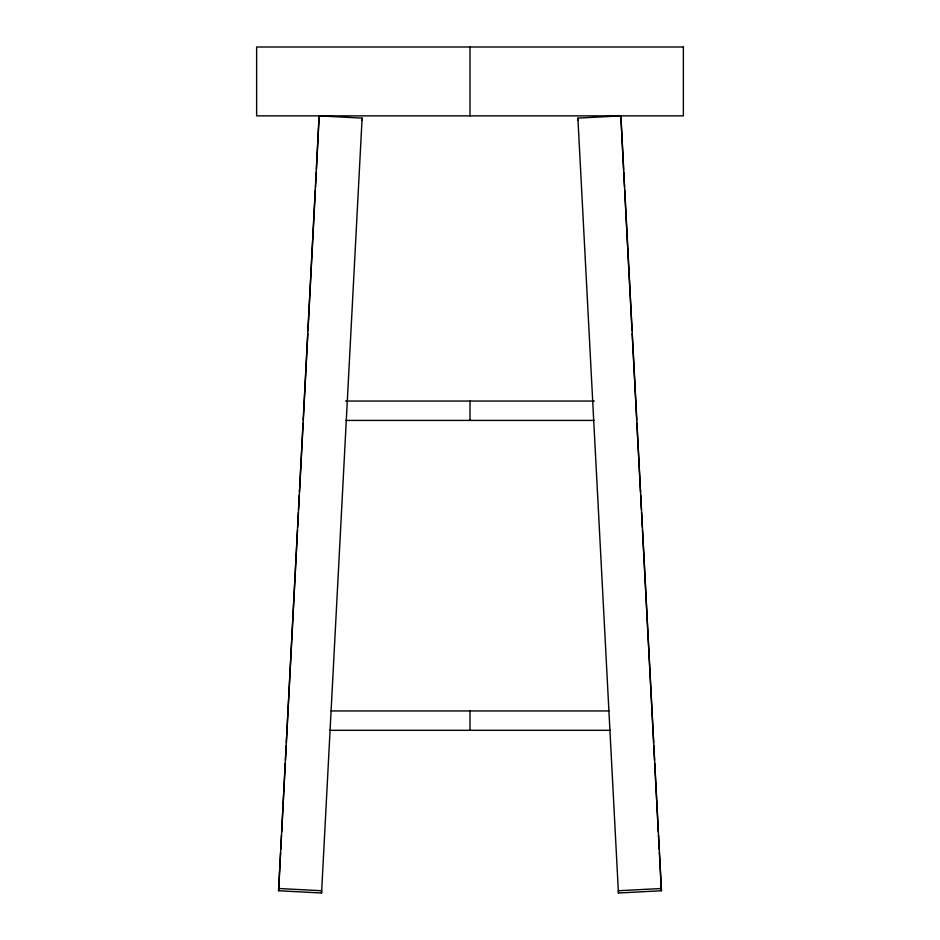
<?xml version="1.0" encoding="UTF-8"?>
<svg xmlns="http://www.w3.org/2000/svg" width="940" height="940" viewBox="0 0 940 940"><rect width="100%" height="100%" fill="white"/><g stroke="black" fill="none" stroke-linecap="round" stroke-linejoin="round"><path stroke-width="1.41" d="M362.112 118.111L321.562 893L278.581 890.756L319.13 115.867L362.112 118.111L362.112 120.367M278.581 890.756L280.578 852.627M280.731 849.701L281.507 835.037M281.659 832.111L285.278 763.198M285.431 760.272L286.195 745.608M286.348 742.67L297.51 530.09M297.663 527.164L298.426 512.5M298.579 509.562L299.355 494.91M299.507 491.973L303.127 423.071M303.279 420.133L307.815 333.63M307.968 330.704L315.358 189.962M315.511 187.025L316.275 172.361M316.428 169.435L319.13 115.867M577.889 118.111L620.87 115.867L661.419 890.756L618.438 893L577.889 118.111L577.889 120.367M661.419 888.5L618.438 890.744L618.438 893M345.697 401.051L594.303 401.051M345.697 420.415L594.303 420.415M331.068 710.945L608.932 710.945M329.611 730.321L610.389 730.321M278.581 888.5L321.562 890.744L321.562 893M623.573 169.435L620.87 115.867M623.725 172.361L624.489 187.025M624.642 189.962L632.033 330.704M632.185 333.63L636.721 420.133M636.874 423.071L640.493 491.973M640.645 494.91L641.421 509.562M641.573 512.5L642.337 527.164M642.49 530.09L653.652 742.67M653.805 745.608L654.569 760.272M654.722 763.198L658.341 832.111M658.493 835.037L659.269 849.701M659.422 852.627L661.419 890.756M470 47L470 115.867M470 401.051L470 420.415M470 710.945L470 730.321M683.368 47L256.632 47L256.632 115.867L683.368 115.867L683.368 47"/></g></svg>
